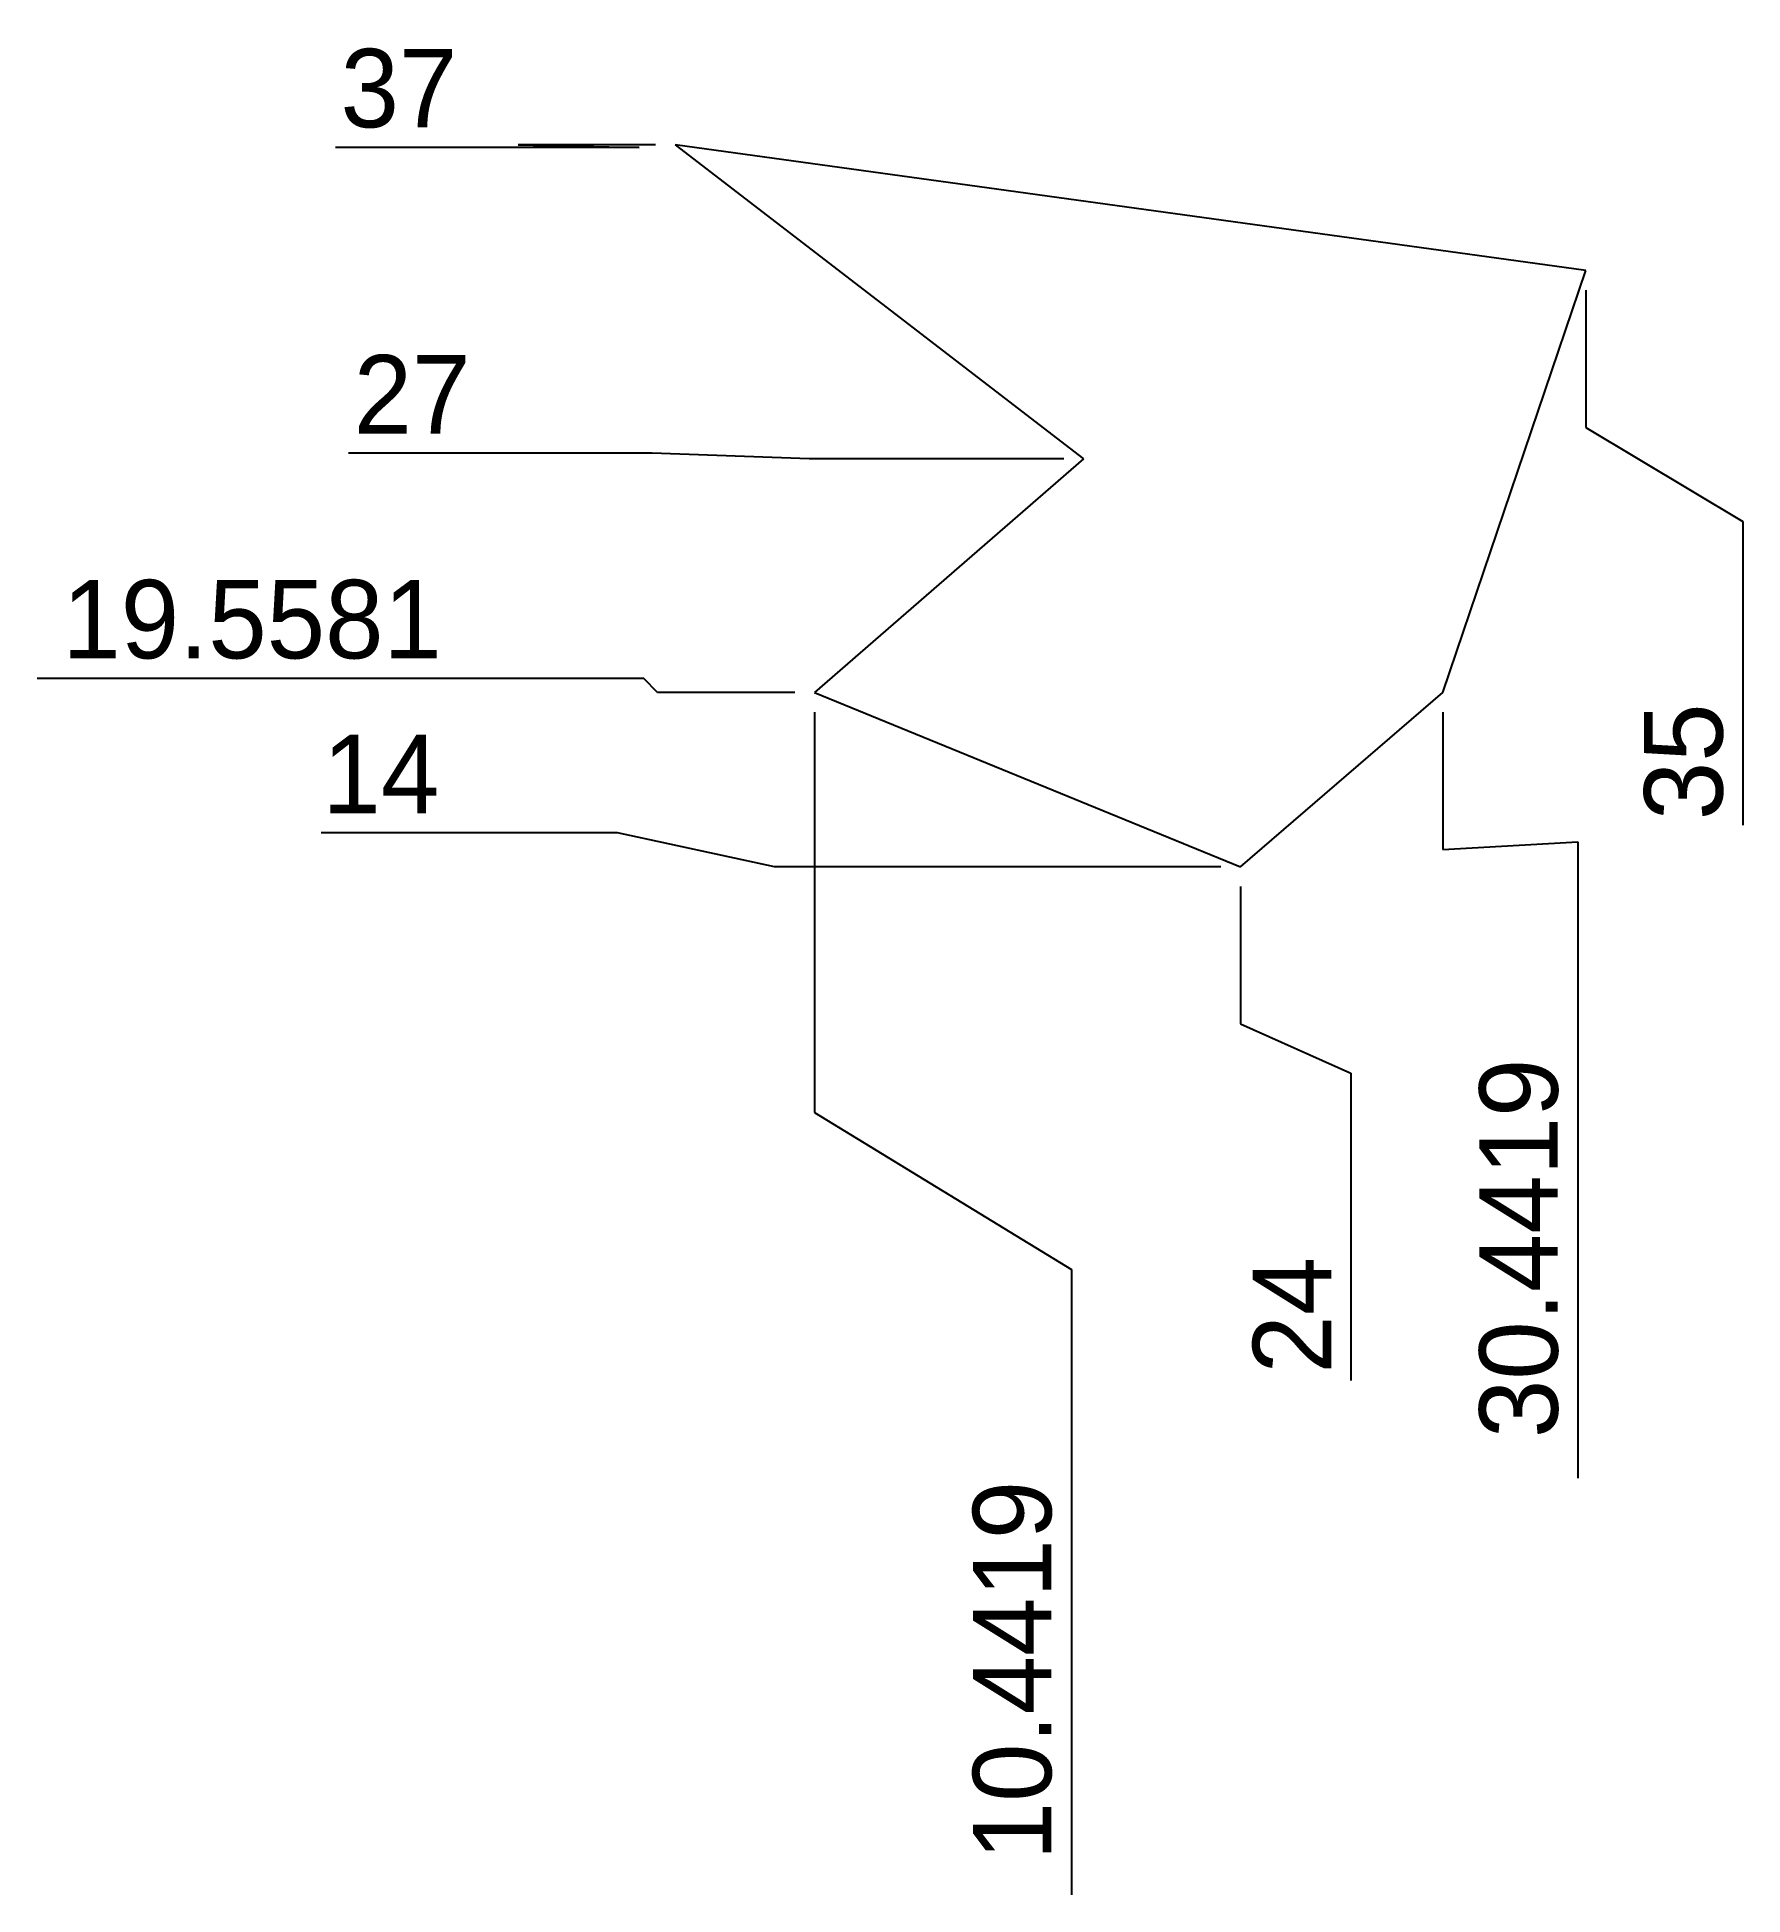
# Model space of a CAD drawing. Header units: millimetres. Extents: x -14.3 to 40, y -18.7 to 40.4.
import ezdxf

# ---------------------------------------------------------------- set-up
doc = ezdxf.new("R2010")
doc.units = ezdxf.units.MM
doc.layers.get('0').update_dxf_attribs({"lineweight": 25, "true_color": 0xffffff})
doc.dimstyles.new('QCADDimStyle', dxfattribs={"dimtxt": 2.5, "dimasz": 2.5, "dimexe": 1.25, "dimexo": 0.625, "dimtad": 1, "dimtoh": 1, "dimdec": 4, "dimzin": 0, "dimdsep": 46, "dimtxsty": 'Standard', "dimcen": 0.09, "dimadec": 0, "dimazin": 0, "dimtfac": 1, "dimtdec": 4, "dimtofl": 0, "dimtmove": 0, "dimatfit": 3, "dimfxl": 1, "dimtolj": 1, "dimtzin": 0, "dimarcsym": 0})

# ---------------------------------------------------------------- blocks, each defined once
blk = doc.blocks.new('*D1')
at = {"color": 0, "lineweight": -2}
for p, q in [((10.442, 18.933), (10.442, 6.177)), ((10.442, 6.177), (18.623, 1.177)), ((18.623, 1.177), (18.623, -18.733))]:
    blk.add_line(p, q, dxfattribs=at)
at = {"layer": 'Defpoints', "color": 0}
for p in [(10.442, 19.558), (0, 0), (18.623, -3.823)]:
    blk.add_point(p, dxfattribs=at)
at = {"color": 0, "insert": (16.748, -11.59), "char_height": 2.5, "attachment_point": 5, "rotation": 90}
blk.add_mtext('\\A1;10.4419', dxfattribs=at)
blk = doc.blocks.new('*D2')
at = {"color": 0, "lineweight": -2}
for p, q in [((24, 13.375), (24, 9)), ((24, 9), (27.521, 7.434)), ((27.521, 7.434), (27.521, -2.358))]:
    blk.add_line(p, q, dxfattribs=at)
at = {"layer": 'Defpoints', "color": 0}
for p in [(24, 14), (27.521, 2.434), (0, 0)]:
    blk.add_point(p, dxfattribs=at)
at = {"color": 0, "insert": (25.646, -0.275), "char_height": 2.5, "attachment_point": 5, "rotation": 90}
blk.add_mtext('\\A1;24', dxfattribs=at)
blk = doc.blocks.new('*D3')
at = {"color": 0, "lineweight": -2}
for p, q in [((30.442, 18.933), (30.442, 14.558)), ((30.442, 14.558), (34.75, 14.802)), ((34.75, 14.802), (34.75, -5.466))]:
    blk.add_line(p, q, dxfattribs=at)
at = {"layer": 'Defpoints', "color": 0}
for p in [(30.442, 19.558), (34.75, 9.802), (0, 0)]:
    blk.add_point(p, dxfattribs=at)
at = {"color": 0, "insert": (32.875, 1.855), "char_height": 2.5, "attachment_point": 5, "rotation": 90}
blk.add_mtext('\\A1;30.4419', dxfattribs=at)
blk = doc.blocks.new('*D4')
at = {"color": 0, "lineweight": -2}
for p, q in [((35, 32.375), (35, 28)), ((35, 28), (40, 25)), ((40, 25), (40, 15.327))]:
    blk.add_line(p, q, dxfattribs=at)
at = {"layer": 'Defpoints', "color": 0}
for p in [(35, 33), (40, 20), (0, 0)]:
    blk.add_point(p, dxfattribs=at)
at = {"color": 0, "insert": (38.125, 17.351), "char_height": 2.5, "attachment_point": 5, "rotation": 90}
blk.add_mtext('\\A1;35', dxfattribs=at)
blk = doc.blocks.new('*D5')
at = {"color": 0, "lineweight": -2}
for p, q in [((4.16, 15.085), (-5.275, 15.085)), ((9.16, 14), (4.16, 15.085)), ((23.375, 14), (9.16, 14))]:
    blk.add_line(p, q, dxfattribs=at)
at = {"layer": 'Defpoints', "color": 0}
for p in [(-0.84, 15.085), (24, 14), (0, 0)]:
    blk.add_point(p, dxfattribs=at)
at = {"color": 0, "insert": (-3.37, 16.96), "char_height": 2.5, "attachment_point": 5}
blk.add_mtext('\\A1;14', dxfattribs=at)
blk = doc.blocks.new('*D6')
at = {"color": 0, "lineweight": -2}
for p, q in [((5, 20), (-14.315, 20)), ((5.442, 19.558), (5, 20)), ((9.817, 19.558), (5.442, 19.558))]:
    blk.add_line(p, q, dxfattribs=at)
at = {"layer": 'Defpoints', "color": 0}
for p in [(0, 20), (10.442, 19.558), (0, 0)]:
    blk.add_point(p, dxfattribs=at)
at = {"color": 0, "insert": (-7.47, 21.875), "char_height": 2.5, "attachment_point": 5}
blk.add_mtext('\\A1;19.5581', dxfattribs=at)
blk = doc.blocks.new('*D7')
at = {"color": 0, "lineweight": -2}
for p, q in [((5.272, 27.18), (-4.401, 27.18)), ((10.272, 27), (5.272, 27.18)), ((18.375, 27), (10.272, 27))]:
    blk.add_line(p, q, dxfattribs=at)
at = {"layer": 'Defpoints', "color": 0}
for p in [(0.272, 27.18), (19, 27), (0, 0)]:
    blk.add_point(p, dxfattribs=at)
at = {"color": 0, "insert": (-2.377, 29.055), "char_height": 2.5, "attachment_point": 5}
blk.add_mtext('\\A1;27', dxfattribs=at)
blk = doc.blocks.new('*D8')
at = {"color": 0, "lineweight": -2}
for p, q in [((4.855, 36.912), (-4.818, 36.912)), ((5.375, 37), (1, 37)), ((1, 37), (4.855, 36.912))]:
    blk.add_line(p, q, dxfattribs=at)
at = {"layer": 'Defpoints', "color": 0}
for p in [(-0.145, 36.912), (6, 37), (0, 0)]:
    blk.add_point(p, dxfattribs=at)
at = {"color": 0, "insert": (-2.794, 38.787), "char_height": 2.5, "attachment_point": 5}
blk.add_mtext('\\A1;37', dxfattribs=at)

msp = doc.modelspace()

# ---------------------------------------------------------------- linework, layer by layer
for p, q in [((35, 33), (6, 37)), ((6, 37), (19, 27)), ((30.44194, 19.55806), (35, 33)), ((19, 27), (10.44194, 19.55806)), ((10.44194, 19.55806), (24, 14)), ((24, 14), (30.44194, 19.55806))]:
    msp.add_line(p, q)

# ---------------------------------------------------------------- dimensions: what is measured, and where the dimension line sits
for feature_location, offset, dtype, picture, middle in [((6, 37), (-6.14517, -0.08811), 0, '*D8', (-2.79398, 38.78689)), ((35, 33), (5, -13), 1, '*D4', (38.125, 17.35119)), ((19, 27), (-18.7281, 0.18011), 0, '*D7', (-2.37691, 29.05511)), ((10.44194, 19.55806), (-10.44194, 0.44194), 0, '*D6', (-7.47024, 21.875)), ((10.44194, 19.55806), (8.18132, -23.38063), 1, '*D1', (16.74826, -11.59043)), ((30.44194, 19.55806), (4.30827, -9.75613), 1, '*D3', (32.87522, 1.8555)), ((24, 14), (-24.8403, 1.08489), 0, '*D5', (-3.37006, 16.95989)), ((24, 14), (3.52089, -11.56643), 1, '*D2', (25.64589, -0.27476))]:
    dim = msp.add_ordinate_dim(feature_location=feature_location, offset=offset, dtype=dtype, origin=(0, 0), dimstyle='QCADDimStyle', override={"dimtxt": 2.5, "dimasz": 2.5, "dimexe": 1.25, "dimexo": 0.625, "dimgap": 0.625, "dimzin": 8, "dimclrd": 0, "dimclre": 0, "dimclrt": 0, "dimazin": 3, "dimtmove": 2})
    dim.commit()
    dim.dimension.update_dxf_attribs({"geometry": picture, "text_midpoint": middle})

doc.saveas('drawing.dxf')
